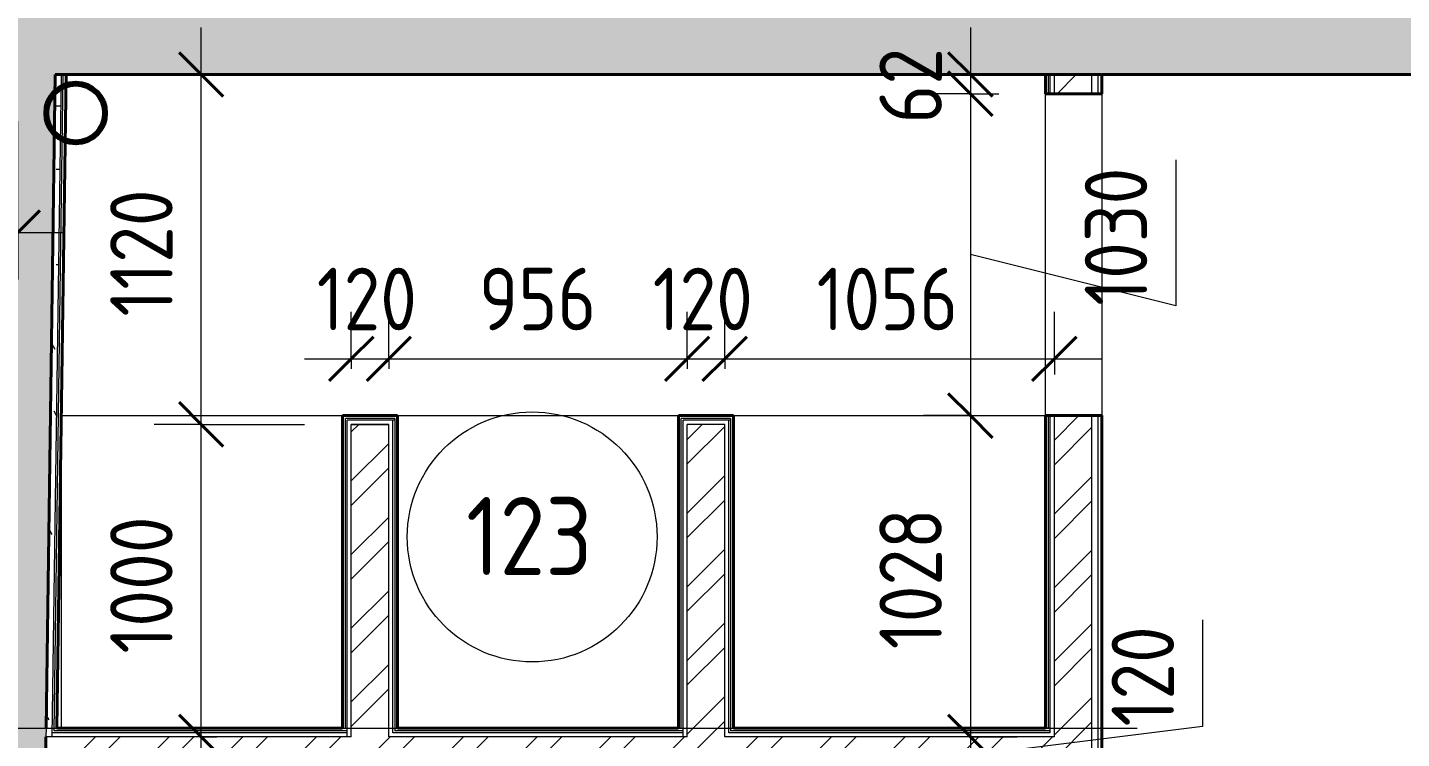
# Model space of a CAD drawing. Header units: millimetres. Extents: x -11886 to 68941, y -8130 to 45506.
# Drawn here: x 25004 to 29405, y 15552 to 17827 of the extents above; entities that cross this region are included whole.
import ezdxf

# ---------------------------------------------------------------- set-up
doc = ezdxf.new("R2010")
doc.units = ezdxf.units.MM
doc.linetypes.add('ADSK_Штриховая_ш2 п1', pattern=[3, 2, -1])
doc.layers.add('Линии', color=7, linetype='Continuous', lineweight=9, true_color=0x00a600)
doc.layers.add('планы со стояками отопление_dwg', color=7, linetype='Continuous', lineweight=9, true_color=0x767676)
for name, color, linetype, lineweight in [('Марки помещений', 7, 'Continuous', 20), ('Перекрытие', 7, 'Continuous', 18), ('Размеры', 7, 'Continuous', 9), ('Размеры-100', 7, 'Continuous', 9), ('Стены внутренние', 7, 'Continuous', 18), ('Стены штриховка', 7, 'Continuous', 18), ('стояки', 7, 'Continuous', 9)]:
    doc.layers.add(name, color=color, linetype=linetype, lineweight=lineweight)
doc.styles.add('GOST Common_1', font='GOST_Common.ttf', dxfattribs={"width": 0.9, "height": 200})
doc.styles.add('GOST Common_2', font='GOST_Common.ttf', dxfattribs={"width": 0.9, "height": 250})
doc.dimstyles.new('ADSK_Основной_2_мм_Округление_до_1_мм', dxfattribs={"dimscale": 304.8, "dimtxt": 201.142999, "dimasz": 0.463911, "dimexe": 0.492126, "dimexo": 0.492126, "dimgap": 0.098425, "dimtad": 1, "dimdec": 0, "dimdsep": 46, "dimtxsty": 'GOST Common_1', "dimblk1": 'OBLIQUE', "dimblk2": 'OBLIQUE', "dimsah": 1, "dimcen": 0.09, "dimdle": 0.492126, "dimazin": 2, "dimtfac": 1, "dimtdec": 4, "dimtix": 1, "dimtmove": 0, "dimatfit": 3, "dimfxl": 1, "dimtvp": 1, "dimtolj": 1, "dimtzin": 0, "dimlwd": 20, "dimlwe": 20, "dimarcsym": 2})
doc.dimstyles.new('ADSK_Основной_2_мм_Округление_до_1_мм_1', dxfattribs={"dimscale": 304.8, "dimtxt": 201.142999, "dimasz": 0.463911, "dimexe": 0.492126, "dimexo": 0.492126, "dimgap": 0.098425, "dimtad": 1, "dimdec": 0, "dimdsep": 46, "dimtxsty": 'GOST Common_1', "dimblk1": 'OBLIQUE', "dimblk2": 'OBLIQUE', "dimsah": 1, "dimcen": 0.09, "dimdle": 0.492126, "dimazin": 2, "dimtfac": 1, "dimtdec": 4, "dimtix": 1, "dimtmove": 1, "dimatfit": 3, "dimfxl": 1, "dimtvp": 1, "dimtolj": 1, "dimtzin": 0, "dimlwd": 20, "dimlwe": 20, "dimarcsym": 2})
pattern_1 = [(45, (0, 0), (-117.8655, 117.8655), []), (45, (78.58, 0), (-117.8655, 117.8655), [])]

# ---------------------------------------------------------------- blocks, each defined once
blk = doc.blocks.new('планы со стояками отопление_dwg-1484427-01 План 1-го этажа кладочный')
at = {"layer": 'стояки', "color": 40, "lineweight": 80, "true_color": 0xffbf00}
blk.add_circle((197553.9, 173630.6), 93.9, dxfattribs=at)
blk = doc.blocks.new('ADSK_Марка_Помещение_ОдноЗначение - Номер-247393-01 План 1-го этажа кладочный')
at = {"layer": 'Марки помещений'}
blk.add_circle((0, 0), 4, dxfattribs=at)
blk = doc.blocks.new('DIMBLOCK266-01 План 1-го этажа кладочный')
at = {"layer": 'Размеры-100', "lineweight": 20, "transparency": 16777216}
for p, q in [((24972.7, 17170.8), (24972.7, 17527)), ((21742.5, 17170.8), (21742.5, 17320.8)), ((21742.5, 17170.8), (25122.7, 17170.8)), ((21742.5, 17170.8), (21742.5, 17120.8)), ((24972.7, 17170.8), (24972.7, 17020.8))]:
    blk.add_line(p, q, dxfattribs=at)
at = {"layer": 'Размеры-100', "lineweight": 40, "transparency": 16777216}
for p, q in [((21742.5, 17170.8), (21813.2, 17241.5)), ((24972.7, 17170.8), (25043.4, 17241.5)), ((21742.5, 17170.8), (21671.8, 17100.1)), ((24972.7, 17170.8), (24902, 17100.1))]:
    blk.add_line(p, q, dxfattribs=at)
at = {"layer": 'Размеры-100', "color": 0, "lineweight": 20, "transparency": 16777216, "insert": (23105.3, 17462.1), "char_height": 200, "width": 605.475, "attachment_point": 1, "line_spacing_factor": 1.022761, "style": 'GOST Common_1'}
blk.add_mtext('3230', dxfattribs=at)
blk = doc.blocks.new('_Oblique')
at = {"color": 0, "linetype": 'ByBlock', "lineweight": -2}
blk.add_line((-0.5, -0.5), (0.5, 0.5), dxfattribs=at)
blk = doc.blocks.new('DIMBLOCK285-01 План 1-го этажа кладочный')
at = {"layer": 'Размеры-100', "lineweight": 20, "transparency": 16777216}
for p, q in [((28024.2, 17827), (28024.2, 17615.3)), ((28024.2, 17677), (27974.2, 17677)), ((28024.2, 17677), (28174.2, 17677)), ((28024.2, 17615.3), (27874.2, 17615.3)), ((28024.2, 17615.3), (28115.2, 17615.3))]:
    blk.add_line(p, q, dxfattribs=at)
at = {"layer": 'Размеры-100', "lineweight": 40, "transparency": 16777216}
for p, q in [((28024.2, 17677), (27953.5, 17747.7)), ((28024.2, 17615.3), (27953.5, 17686)), ((28024.2, 17677), (28094.9, 17606.3)), ((28024.2, 17615.3), (28094.9, 17544.6))]:
    blk.add_line(p, q, dxfattribs=at)
at = {"layer": 'Размеры-100', "color": 0, "lineweight": 20, "transparency": 16777216, "insert": (27732.8, 17520), "char_height": 200, "width": 302.737, "attachment_point": 1, "rotation": 90, "line_spacing_factor": 1.022761, "style": 'GOST Common_1'}
blk.add_mtext('62', dxfattribs=at)
blk = doc.blocks.new('DIMBLOCK286-01 План 1-го этажа кладочный')
at = {"layer": 'Размеры-100', "lineweight": 40, "transparency": 16777216}
for p, q in [((28024.2, 17615.3), (27953.5, 17686)), ((28024.2, 17615.3), (28094.9, 17544.6)), ((28024.2, 16585.3), (27953.5, 16656)), ((28024.2, 16585.3), (28094.9, 16514.6))]:
    blk.add_line(p, q, dxfattribs=at)
at = {"layer": 'Размеры-100', "lineweight": 20, "transparency": 16777216}
for p, q in [((28024.2, 17615.3), (27874.2, 17615.3)), ((28024.2, 17615.3), (28024.2, 16585.3)), ((28024.2, 17615.3), (28115.2, 17615.3)), ((28681.9, 17403.8), (28681.9, 16936.8)), ((28681.9, 16936.8), (28024.2, 17100.3)), ((28024.2, 16585.3), (27874.2, 16585.3)), ((28024.2, 16585.3), (28115.2, 16585.3))]:
    blk.add_line(p, q, dxfattribs=at)
at = {"layer": 'Размеры-100', "color": 0, "lineweight": 20, "transparency": 16777216, "insert": (28390.5, 16936.8), "char_height": 200, "width": 560.473, "attachment_point": 1, "rotation": 90, "line_spacing_factor": 1.022761, "style": 'GOST Common_1'}
blk.add_mtext('1030', dxfattribs=at)
blk = doc.blocks.new('DIMBLOCK287-01 План 1-го этажа кладочный')
at = {"layer": 'Размеры-100', "lineweight": 40, "transparency": 16777216}
for p, q in [((28024.2, 16585.3), (27953.5, 16656)), ((28024.2, 16585.3), (28094.9, 16514.6)), ((28024.2, 15557.3), (27953.5, 15628)), ((28024.2, 15557.3), (28094.9, 15486.6))]:
    blk.add_line(p, q, dxfattribs=at)
at = {"layer": 'Размеры-100', "lineweight": 20, "transparency": 16777216}
for p, q in [((28024.2, 16585.3), (27874.2, 16585.3)), ((28024.2, 16585.3), (28024.2, 15557.3)), ((28024.2, 16585.3), (28115.2, 16585.3)), ((28024.2, 15557.3), (27974.2, 15557.3)), ((28024.2, 15557.3), (28174.2, 15557.3))]:
    blk.add_line(p, q, dxfattribs=at)
at = {"layer": 'Размеры-100', "color": 0, "lineweight": 20, "transparency": 16777216, "insert": (27732.8, 15837.8), "char_height": 200, "width": 560.473, "attachment_point": 1, "rotation": 90, "line_spacing_factor": 1.022761, "style": 'GOST Common_1'}
blk.add_mtext('1028', dxfattribs=at)
blk = doc.blocks.new('DIMBLOCK288-01 План 1-го этажа кладочный')
at = {"layer": 'Размеры-100', "lineweight": 20, "transparency": 16777216}
for p, q in [((28767.9, 15931.4), (28767.9, 15590.4)), ((28767.9, 15590.4), (28024.2, 15497.3)), ((28024.2, 15557.3), (27974.2, 15557.3)), ((28024.2, 15557.3), (28024.2, 15437.3)), ((28024.2, 15557.3), (28174.2, 15557.3)), ((28024.2, 15437.3), (27974.2, 15437.3)), ((28024.2, 15437.3), (28174.2, 15437.3))]:
    blk.add_line(p, q, dxfattribs=at)
at = {"layer": 'Размеры-100', "lineweight": 40, "transparency": 16777216}
for p, q in [((28024.2, 15557.3), (27953.5, 15628)), ((28024.2, 15557.3), (28094.9, 15486.6)), ((28024.2, 15437.3), (27953.5, 15508)), ((28024.2, 15437.3), (28094.9, 15366.6))]:
    blk.add_line(p, q, dxfattribs=at)
at = {"layer": 'Размеры-100', "color": 0, "lineweight": 20, "transparency": 16777216, "insert": (28476.5, 15590.4), "char_height": 200, "width": 409.104, "attachment_point": 1, "rotation": 90, "line_spacing_factor": 1.022761, "style": 'GOST Common_1'}
blk.add_mtext('120', dxfattribs=at)
blk = doc.blocks.new('DIMBLOCK293-01 План 1-го этажа кладочный')
at = {"layer": 'Размеры-100', "lineweight": 40, "transparency": 16777216}
for p, q in [((25560.3, 16557.3), (25489.6, 16628)), ((25560.3, 16557.3), (25631, 16486.6)), ((25560.3, 15557.3), (25489.6, 15628)), ((25560.3, 15557.3), (25631, 15486.6))]:
    blk.add_line(p, q, dxfattribs=at)
at = {"layer": 'Размеры-100', "lineweight": 20, "transparency": 16777216}
for p, q in [((25560.3, 16557.3), (25410.3, 16557.3)), ((25560.3, 15407.3), (25560.3, 16557.3)), ((25560.3, 16557.3), (25891.2, 16557.3)), ((25560.3, 15557.3), (25410.3, 15557.3)), ((25560.3, 15557.3), (25610.3, 15557.3))]:
    blk.add_line(p, q, dxfattribs=at)
at = {"layer": 'Размеры-100', "color": 0, "lineweight": 20, "transparency": 16777216, "insert": (25268.9, 15823.8), "char_height": 200, "width": 560.473, "attachment_point": 1, "rotation": 90, "line_spacing_factor": 1.022761, "style": 'GOST Common_1'}
blk.add_mtext('1000', dxfattribs=at)
blk = doc.blocks.new('DIMBLOCK294-01 План 1-го этажа кладочный')
at = {"layer": 'Размеры-100', "lineweight": 20, "transparency": 16777216}
for p, q in [((25560.3, 16557.3), (25560.3, 17827)), ((25560.3, 17677), (25410.3, 17677)), ((25560.3, 17677), (25610.3, 17677)), ((25560.3, 16557.3), (25410.3, 16557.3)), ((25560.3, 16557.3), (25891.2, 16557.3))]:
    blk.add_line(p, q, dxfattribs=at)
at = {"layer": 'Размеры-100', "lineweight": 40, "transparency": 16777216}
for p, q in [((25560.3, 17677), (25489.6, 17747.7)), ((25560.3, 17677), (25631, 17606.3)), ((25560.3, 16557.3), (25489.6, 16628)), ((25560.3, 16557.3), (25631, 16486.6))]:
    blk.add_line(p, q, dxfattribs=at)
at = {"layer": 'Размеры-100', "color": 0, "lineweight": 20, "transparency": 16777216, "insert": (25268.9, 16902.3), "char_height": 200, "width": 515.472, "attachment_point": 1, "rotation": 90, "line_spacing_factor": 1.022761, "style": 'GOST Common_1'}
blk.add_mtext('1120', dxfattribs=at)
blk = doc.blocks.new('DIMBLOCK296-01 План 1-го этажа кладочный')
at = {"layer": 'Размеры-100', "lineweight": 20, "transparency": 16777216}
for p, q in [((26041.2, 16767.1), (26041.2, 16917.1)), ((26161.2, 16767.1), (26161.2, 16917.1)), ((25891.2, 16767.1), (26161.2, 16767.1)), ((26041.2, 16767.1), (26041.2, 16735.3)), ((26161.2, 16767.1), (26161.2, 16735.3))]:
    blk.add_line(p, q, dxfattribs=at)
at = {"layer": 'Размеры-100', "lineweight": 40, "transparency": 16777216}
for p, q in [((26041.2, 16767.1), (26111.9, 16837.8)), ((26161.2, 16767.1), (26231.9, 16837.8)), ((26041.2, 16767.1), (25970.5, 16696.4)), ((26161.2, 16767.1), (26090.5, 16696.4))]:
    blk.add_line(p, q, dxfattribs=at)
at = {"layer": 'Размеры-100', "color": 0, "lineweight": 20, "transparency": 16777216, "insert": (25930.7, 17058.4), "char_height": 200, "width": 409.104, "attachment_point": 1, "line_spacing_factor": 1.022761, "style": 'GOST Common_1'}
blk.add_mtext('120', dxfattribs=at)
blk = doc.blocks.new('DIMBLOCK297-01 План 1-го этажа кладочный')
at = {"layer": 'Размеры-100', "lineweight": 20, "transparency": 16777216}
for p, q in [((26161.2, 16767.1), (26161.2, 16917.1)), ((27117.2, 16767.1), (27117.2, 16917.1)), ((26161.2, 16767.1), (27117.2, 16767.1)), ((26161.2, 16767.1), (26161.2, 16735.3)), ((27117.2, 16767.1), (27117.2, 16735.3))]:
    blk.add_line(p, q, dxfattribs=at)
at = {"layer": 'Размеры-100', "lineweight": 40, "transparency": 16777216}
for p, q in [((26161.2, 16767.1), (26231.9, 16837.8)), ((27117.2, 16767.1), (27187.9, 16837.8)), ((26161.2, 16767.1), (26090.5, 16696.4)), ((27117.2, 16767.1), (27046.5, 16696.4))]:
    blk.add_line(p, q, dxfattribs=at)
at = {"layer": 'Размеры-100', "color": 0, "lineweight": 20, "transparency": 16777216, "insert": (26450, 17058.4), "char_height": 200, "width": 454.106, "attachment_point": 1, "line_spacing_factor": 1.022761, "style": 'GOST Common_1'}
blk.add_mtext('956', dxfattribs=at)
blk = doc.blocks.new('DIMBLOCK298-01 План 1-го этажа кладочный')
at = {"layer": 'Размеры-100', "lineweight": 20, "transparency": 16777216}
for p, q in [((27117.2, 16767.1), (27117.2, 16917.1)), ((27237.2, 16767.1), (27237.2, 16917.1)), ((27117.2, 16767.1), (27237.2, 16767.1)), ((27117.2, 16767.1), (27117.2, 16735.3)), ((27237.2, 16767.1), (27237.2, 16735.3))]:
    blk.add_line(p, q, dxfattribs=at)
at = {"layer": 'Размеры-100', "lineweight": 40, "transparency": 16777216}
for p, q in [((27117.2, 16767.1), (27187.9, 16837.8)), ((27237.2, 16767.1), (27307.9, 16837.8)), ((27117.2, 16767.1), (27046.5, 16696.4)), ((27237.2, 16767.1), (27166.5, 16696.4))]:
    blk.add_line(p, q, dxfattribs=at)
at = {"layer": 'Размеры-100', "color": 0, "lineweight": 20, "transparency": 16777216, "insert": (27006.7, 17058.4), "char_height": 200, "width": 409.104, "attachment_point": 1, "line_spacing_factor": 1.022761, "style": 'GOST Common_1'}
blk.add_mtext('120', dxfattribs=at)
blk = doc.blocks.new('DIMBLOCK299-01 План 1-го этажа кладочный')
at = {"layer": 'Размеры-100', "lineweight": 20, "transparency": 16777216}
for p, q in [((27237.2, 16767.1), (27237.2, 16917.1)), ((28293.2, 16767.1), (28293.2, 16917.1)), ((27237.2, 16767.1), (28443.2, 16767.1)), ((27237.2, 16767.1), (27237.2, 16735.3)), ((28293.2, 16767.1), (28293.2, 16717))]:
    blk.add_line(p, q, dxfattribs=at)
at = {"layer": 'Размеры-100', "lineweight": 40, "transparency": 16777216}
for p, q in [((27237.2, 16767.1), (27307.9, 16837.8)), ((28293.2, 16767.1), (28363.9, 16837.8)), ((27237.2, 16767.1), (27166.5, 16696.4)), ((28293.2, 16767.1), (28222.5, 16696.4))]:
    blk.add_line(p, q, dxfattribs=at)
at = {"layer": 'Размеры-100', "color": 0, "lineweight": 20, "transparency": 16777216, "insert": (27531.7, 17058.4), "char_height": 200, "width": 560.473, "attachment_point": 1, "line_spacing_factor": 1.022761, "style": 'GOST Common_1'}
blk.add_mtext('1056', dxfattribs=at)

msp = doc.modelspace()

# ---------------------------------------------------------------- hatches: boundary and pattern name
at = {"layer": 'Стены внутренние', "true_color": 0xc0c0c0}
for points in [[(30030.1, 17677), (30842.4, 17677), (30842.4, 18187), (18922.8, 18187), (18922.8, 17677), (27800.6, 17677)], [(25035.5, 13564.1), (25092.7, 17677), (24972.7, 17677), (24915.5, 13564.4), (25027.3, 13564.1)]]:
    msp.add_hatch(color=9, dxfattribs=at).paths.add_polyline_path(points)
at = {"layer": 'Стены внутренние', "lineweight": 9}
h = msp.add_hatch(dxfattribs=at)
h.set_pattern_fill('FP_2', color=256, style=0, pattern_type=2)
h.set_pattern_definition([(0, (0, 0), (406.4, 101.6), [33.528, -271.272, 33.528, -271.272, -1625.6]), (0, (0, 0), (406.4, 101.6), [-609.6, 33.528, -576.072, 33.528, -271.272, -711.2]), (0, (0, 0), (406.4, 101.6), [-1524, 33.528, -169.672, 33.528, -474.472]), (120, (152.4, 50.8), (-291.18818, 301.15272), [33.528, -271.272, 33.528, -271.272, -1625.6]), (120, (152.4, 50.8), (-291.18818, 301.15272), [-609.6, 33.528, -576.072, 33.528, -271.272, -711.2]), (120, (152.4, 50.8), (-291.18818, 301.15272), [-1524, 33.528, -169.672, 33.528, -474.472]), (240, (203.2, 254), (-115.21182, -402.75272), [33.528, -271.272, 33.528, -271.272, -1625.6]), (240, (203.2, 254), (-115.21182, -402.75272), [-609.6, 33.528, -576.072, 33.528, -271.272, -711.2]), (240, (203.2, 254), (-115.21182, -402.75272), [-1524, 33.528, -169.672, 33.528, -474.472])])
h.paths.add_polyline_path([(25063.6, 15557.3), (25083.2, 15557.9), (25112.7, 17677), (25092.7, 17677), (25063.2, 15557.3)])
h = msp.add_hatch(dxfattribs=at)
h.set_pattern_fill('FP_1', color=256, style=0, pattern_type=2)
h.set_pattern_definition(pattern_1)
h.paths.add_polyline_path([(28413.2, 13554.4), (28413.2, 13854.3), (28293.2, 13854.3), (28293.2, 13554.7)])
h.paths.add_polyline_path([(28293.2, 14884.3), (28413.2, 14884.3), (28413.2, 16585.3), (28293.2, 16585.3), (28293.2, 15148.5)])
h.paths.add_polyline_path([(28293.2, 17615.3), (28413.2, 17615.3), (28413.2, 17677), (28293.2, 17677)])
h = msp.add_hatch(dxfattribs=at)
h.set_pattern_fill('FP_1', color=256, style=0, pattern_type=2)
h.set_pattern_definition(pattern_1)
h.paths.add_polyline_path([(26128.5, 15557.3), (26161.2, 15557.3), (26161.2, 16557.3), (26041.2, 16557.3), (26041.2, 15557.3)])
h = msp.add_hatch(dxfattribs=at)
h.set_pattern_fill('FP_1', color=256, style=0, pattern_type=2)
h.set_pattern_definition(pattern_1)
h.paths.add_polyline_path([(27117.2, 15557.3), (27237.2, 15557.3), (27237.2, 16557.3), (27117.2, 16557.3), (27117.2, 15570.3)])
h = msp.add_hatch(dxfattribs=at)
h.set_pattern_fill('FP_1', color=256, style=0, pattern_type=2)
h.set_pattern_definition(pattern_1)
h.paths.add_polyline_path([(26128.5, 15437.3), (28293.2, 15437.3), (28293.2, 15557.3), (25063.2, 15557.3), (25061.5, 15437.3), (25919.9, 15437.3)])

# ---------------------------------------------------------------- linework, layer by layer
at = {"layer": 'Линии', "lineweight": 18}
msp.add_line((26041.2, 16557.3), (26161.2, 16557.3), dxfattribs=at)
at = {"layer": 'Линии', "linetype": 'ADSK_Штриховая_ш2 п1'}
msp.add_line((21758.5, 15585.3), (28558.5, 15585.3), dxfattribs=at)
at = {"layer": 'Перекрытие', "color": 7, "true_color": 0xffffff}
for p, q in [((25113.2, 15585.3), (25113.2, 16585.3)), ((25113.2, 16585.3), (26013.2, 16585.3)), ((26189.2, 16585.3), (27089.2, 16585.3)), ((27265.2, 16585.3), (28265.2, 16585.3))]:
    msp.add_line(p, q, dxfattribs=at)
at = {"layer": 'Стены внутренние', "lineweight": 40}
for p, q in [((25092.7, 17677), (25063.6, 15585.3)), ((25092.7, 17677), (28443.2, 17677)), ((25098.6, 15585.3), (25127.7, 17677)), ((28265.2, 17677), (28265.2, 17615.3)), ((28445.2, 17615.3), (28445.2, 17677)), ((28445.2, 17677), (31352.4, 17677)), ((28265.2, 17615.3), (28445.2, 17615.3)), ((26013.2, 16585.3), (26013.2, 15585.3)), ((26189.2, 16585.3), (26013.2, 16585.3)), ((26189.2, 15585.3), (26189.2, 16585.3)), ((27089.2, 16585.3), (27089.2, 15585.3)), ((27265.2, 16585.3), (27089.2, 16585.3)), ((27265.2, 15585.3), (27265.2, 16585.3)), ((28265.2, 16585.3), (28265.2, 15585.3)), ((28445.2, 16585.3), (28265.2, 16585.3)), ((28445.2, 14884.3), (28445.2, 16585.3)), ((26013.2, 15585.3), (25098.6, 15585.3)), ((27089.2, 15585.3), (26189.2, 15585.3)), ((28265.2, 15585.3), (27265.2, 15585.3)), ((25063.2, 15557.3), (25061.5, 15437.3))]:
    msp.add_line(p, q, dxfattribs=at)
at = {"layer": 'Стены внутренние'}
for p, q in [((28265.2, 16585.3), (28265.2, 17615.3)), ((28445.2, 17615.3), (28445.2, 16585.3))]:
    msp.add_line(p, q, dxfattribs=at)
at = {"layer": 'Стены штриховка'}
for p, q in [((25083.2, 15557.3), (25112.7, 17677)), ((25089.5, 15576.3), (25118.7, 17677)), ((28274.2, 17615.3), (28274.2, 17677)), ((28280.2, 17615.3), (28280.2, 17677)), ((28293.2, 17615.3), (28293.2, 17677)), ((28413.2, 17615.3), (28413.2, 17677)), ((28433.2, 17615.3), (28433.2, 17677)), ((28445.2, 17677), (28443.2, 17677)), ((28443.2, 17615.3), (28443.2, 17677)), ((26022.2, 15585.3), (26022.2, 16576.3)), ((26180.2, 16576.3), (26022.2, 16576.3)), ((26180.2, 16570.3), (26028.2, 16570.3)), ((26028.2, 15557.3), (26028.2, 16570.3)), ((26041.2, 15557.3), (26041.2, 16557.3)), ((26161.2, 16557.3), (26041.2, 16557.3)), ((26161.2, 15557.3), (26161.2, 16557.3)), ((26174.2, 15570.3), (26174.2, 16570.3)), ((26180.2, 16576.3), (26180.2, 15576.3)), ((27098.2, 15585.3), (27098.2, 16576.3)), ((27256.2, 16576.3), (27098.2, 16576.3)), ((27256.2, 16570.3), (27104.2, 16570.3)), ((27104.2, 15557.3), (27104.2, 16570.3)), ((27117.2, 15557.3), (27117.2, 16557.3)), ((27237.2, 16557.3), (27117.2, 16557.3)), ((27237.2, 15557.3), (27237.2, 16557.3)), ((27250.2, 15570.3), (27250.2, 16570.3)), ((27256.2, 16576.3), (27256.2, 15576.3)), ((28274.2, 15585.3), (28274.2, 16585.3)), ((28280.2, 15570.3), (28280.2, 16585.3)), ((28293.2, 15557.3), (28293.2, 16585.3)), ((28413.2, 14884.3), (28413.2, 16585.3)), ((28433.2, 14884.3), (28433.2, 16585.3)), ((28443.2, 14884.3), (28443.2, 16585.3)), ((25063.6, 15585.3), (25063.2, 15557.3)), ((26022.2, 15585.3), (26028.2, 15585.3)), ((27098.2, 15585.3), (27104.2, 15585.3)), ((28280.2, 15585.3), (28265.2, 15585.3)), ((25083.2, 15557.3), (25063.2, 15557.3)), ((26041.2, 15557.3), (25083.2, 15557.3)), ((26028.2, 15570.3), (25083.4, 15570.3)), ((26028.2, 15576.3), (25089.5, 15576.3)), ((27117.2, 15557.3), (26161.2, 15557.3)), ((27104.2, 15570.3), (26174.2, 15570.3)), ((27104.2, 15576.3), (26180.2, 15576.3)), ((28293.2, 15557.3), (27237.2, 15557.3)), ((28280.2, 15570.3), (27250.2, 15570.3)), ((28280.2, 15576.3), (27256.2, 15576.3))]:
    msp.add_line(p, q, dxfattribs=at)

# ---------------------------------------------------------------- block references
at = {"layer": 'Марки помещений', "xscale": 99.99999999999993, "yscale": 99.99999999999993, "zscale": 99.99999999999993}
msp.add_blockref('ADSK_Марка_Помещение_ОдноЗначение - Номер-247393-01 План 1-го этажа кладочный', (26620.7, 16197), dxfattribs=at)
at = {"layer": 'планы со стояками отопление_dwg', "color": 6, "true_color": 0xff00ff}
msp.add_blockref('планы со стояками отопление_dwg-1484427-01 План 1-го этажа кладочный', (-172395.5, -156077), dxfattribs=at)

# ---------------------------------------------------------------- texts
at = {"layer": 'Марки помещений', "lineweight": 9, "insert": (26408.8, 16324.7), "char_height": 250, "width": 526.709, "attachment_point": 1, "style": 'GOST Common_2'}
msp.add_mtext('123', dxfattribs=at)

# ---------------------------------------------------------------- dimensions: what is measured, and where the dimension line sits
at = {"layer": 'Размеры', "lineweight": 20}
for base, p1, p2, override, picture, middle in [((25560.3, 17677), (26041.2, 16557.3), (25460.3, 17677), {"dimpost": '<>', "dimfxl": 1261.388085}, 'DIMBLOCK294-01 План 1-го этажа кладочный', (25430.3, 17117.1)), ((28024.2, 17615.3), (28124.2, 17677), (28265.2, 17615.3), {"dimpost": '<>', "dimfxl": 153.913173}, 'DIMBLOCK285-01 План 1-го этажа кладочный', (27894.2, 17646.1)), ((28024.2, 15557.3), (28265.2, 16585.3), (28124.2, 15557.3), {"dimpost": '<>', "dimfxl": 1037.627363}, 'DIMBLOCK287-01 План 1-го этажа кладочный', (27894.2, 16071.3)), ((25560.3, 16557.3), (25460.3, 15557.3), (26041.2, 16557.3), {"dimpost": '<>', "dimfxl": 1156.480659}, 'DIMBLOCK293-01 План 1-го этажа кладочный', (25430.3, 16057.3))]:
    dim = msp.add_linear_dim(base=base, p1=p1, p2=p2, angle=90, dimstyle='ADSK_Основной_2_мм_Округление_до_1_мм', override=override, dxfattribs=at)
    dim.commit()
    dim.dimension.update_dxf_attribs({"geometry": picture, "text_midpoint": middle})
for base, p1, p2, override, picture, middle in [((24972.7, 17170.8), (21742.5, 17270.8), (24972.7, 17677), {"dimpost": '<>', "dimfxl": 3255.625596}, 'DIMBLOCK266-01 План 1-го этажа кладочный', (23357.6, 17300.8)), ((26161.2, 16767.1), (26041.2, 16585.3), (26161.2, 16585.3), {"dimpost": '<>', "dimfxl": 120}, 'DIMBLOCK296-01 План 1-го этажа кладочный', (26101.2, 16897.1)), ((27117.2, 16767.1), (26161.2, 16585.3), (27117.2, 16585.3), {"dimpost": '<>', "dimfxl": 956}, 'DIMBLOCK297-01 План 1-го этажа кладочный', (26639.2, 16897.1)), ((27237.2, 16767.1), (27117.2, 16585.3), (27237.2, 16585.3), {"dimpost": '<>', "dimfxl": 120}, 'DIMBLOCK298-01 План 1-го этажа кладочный', (27177.2, 16897.1)), ((28293.2, 16767.1), (27237.2, 16585.3), (28293.2, 16867), {"dimpost": '<>', "dimfxl": 1092.940883}, 'DIMBLOCK299-01 План 1-го этажа кладочный', (27765.2, 16897.1))]:
    dim = msp.add_linear_dim(base=base, p1=p1, p2=p2, dimstyle='ADSK_Основной_2_мм_Округление_до_1_мм', override=override, dxfattribs=at)
    dim.commit()
    dim.dimension.update_dxf_attribs({"geometry": picture, "text_midpoint": middle})
for base, p1, p2, override, picture, middle in [((28024.2, 16585.3), (28265.2, 17615.3), (28265.2, 16585.3), {"dimpost": '<>', "dimfxl": 1030}, 'DIMBLOCK286-01 План 1-го этажа кладочный', (28523.9, 17217)), ((28024.2, 15437.3), (28124.2, 15557.3), (28124.2, 15437.3), {"dimpost": '<>', "dimfxl": 120}, 'DIMBLOCK288-01 План 1-го этажа кладочный', (28609.9, 15795))]:
    dim = msp.add_linear_dim(base=base, p1=p1, p2=p2, angle=90, dimstyle='ADSK_Основной_2_мм_Округление_до_1_мм_1', override=override, dxfattribs=at)
    dim.commit()
    dim.dimension.update_dxf_attribs({"geometry": picture, "text_midpoint": middle, "dimtype": 160, "text_rotation": 90})

doc.saveas('drawing.dxf')
